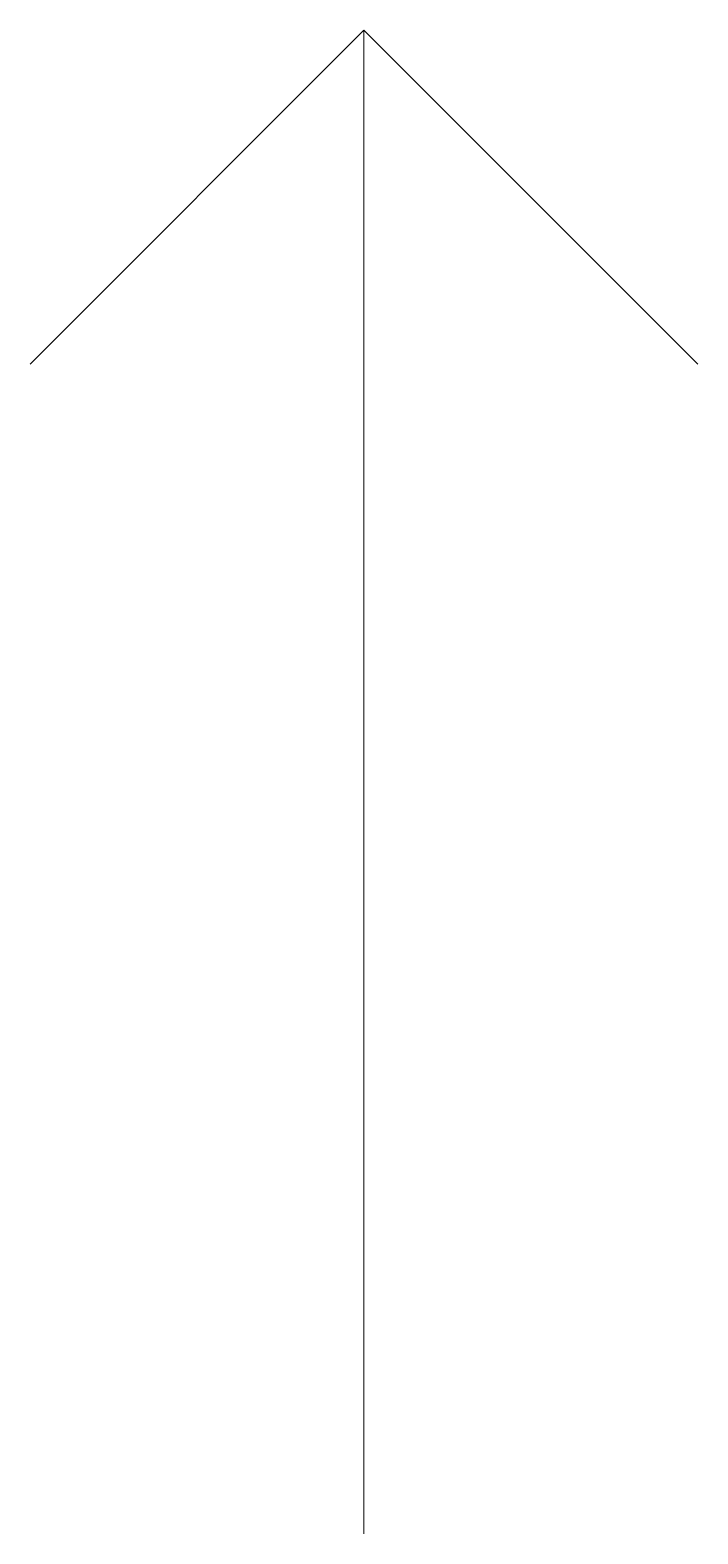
# Model space of a CAD drawing. Header units: inches. Extents: x 48.62 to 52.62, y 9.42 to 18.42.
import ezdxf

# ---------------------------------------------------------------- set-up
doc = ezdxf.new("R2010")
doc.units = ezdxf.units.IN
doc.header["$MEASUREMENT"] = 0
doc.layers.add('M-EQPM', color=50, linetype='Continuous', lineweight=9)

msp = doc.modelspace()

# ---------------------------------------------------------------- linework, layer by layer
at = {"layer": 'M-EQPM'}
for p, q in [((48.6156, 16.4213, 57.25), (50.6156, 18.4213, 57.25)), ((50.6156, 18.4213, 57.25), (50.6156, 9.4213, 57.25)), ((52.6156, 16.4213, 57.25), (50.6156, 18.4213, 57.25)), ((50.6156, 18.4213, 61.25), (50.6156, 16.4213, 59.25)), ((50.6156, 18.4213, 61.25), (50.6156, 16.4213, 63.25))]:
    msp.add_line(p, q, dxfattribs=at)

doc.saveas('drawing.dxf')
